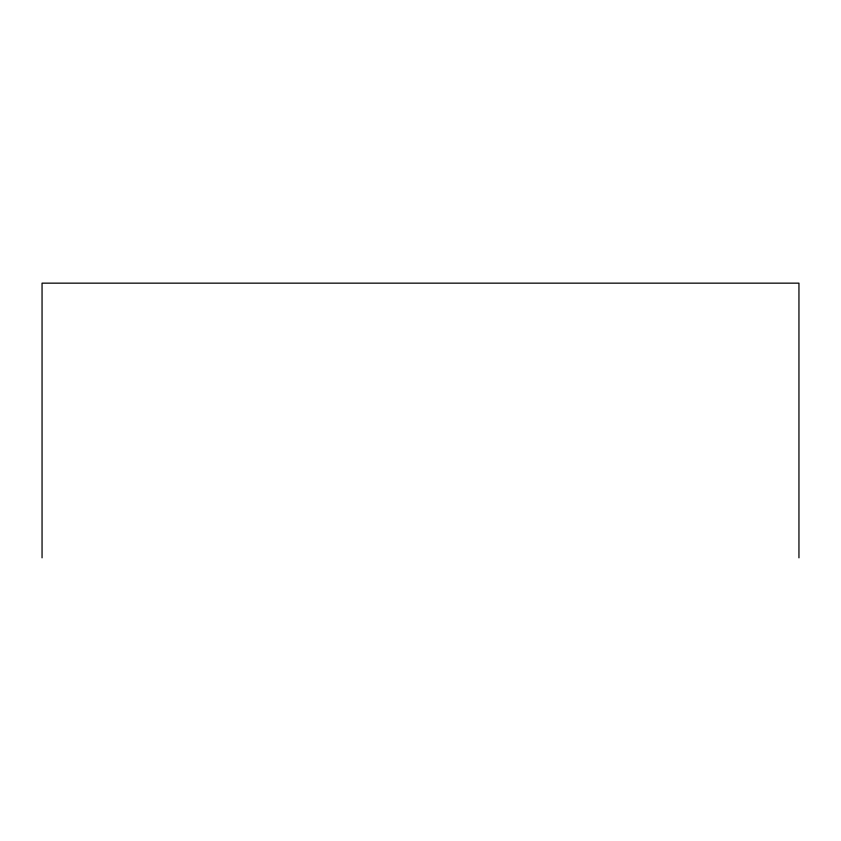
<?xml version="1.0" encoding="UTF-8"?>
<svg xmlns="http://www.w3.org/2000/svg" width="841" height="841" viewBox="0 0 841 841"><rect width="100%" height="100%" fill="white"/><g stroke="black" fill="none" stroke-linecap="round" stroke-linejoin="round"><path stroke-width="1.26" d="M798.95 557.846L798.95 283.154L42.05 283.154L42.05 557.846"/></g></svg>
